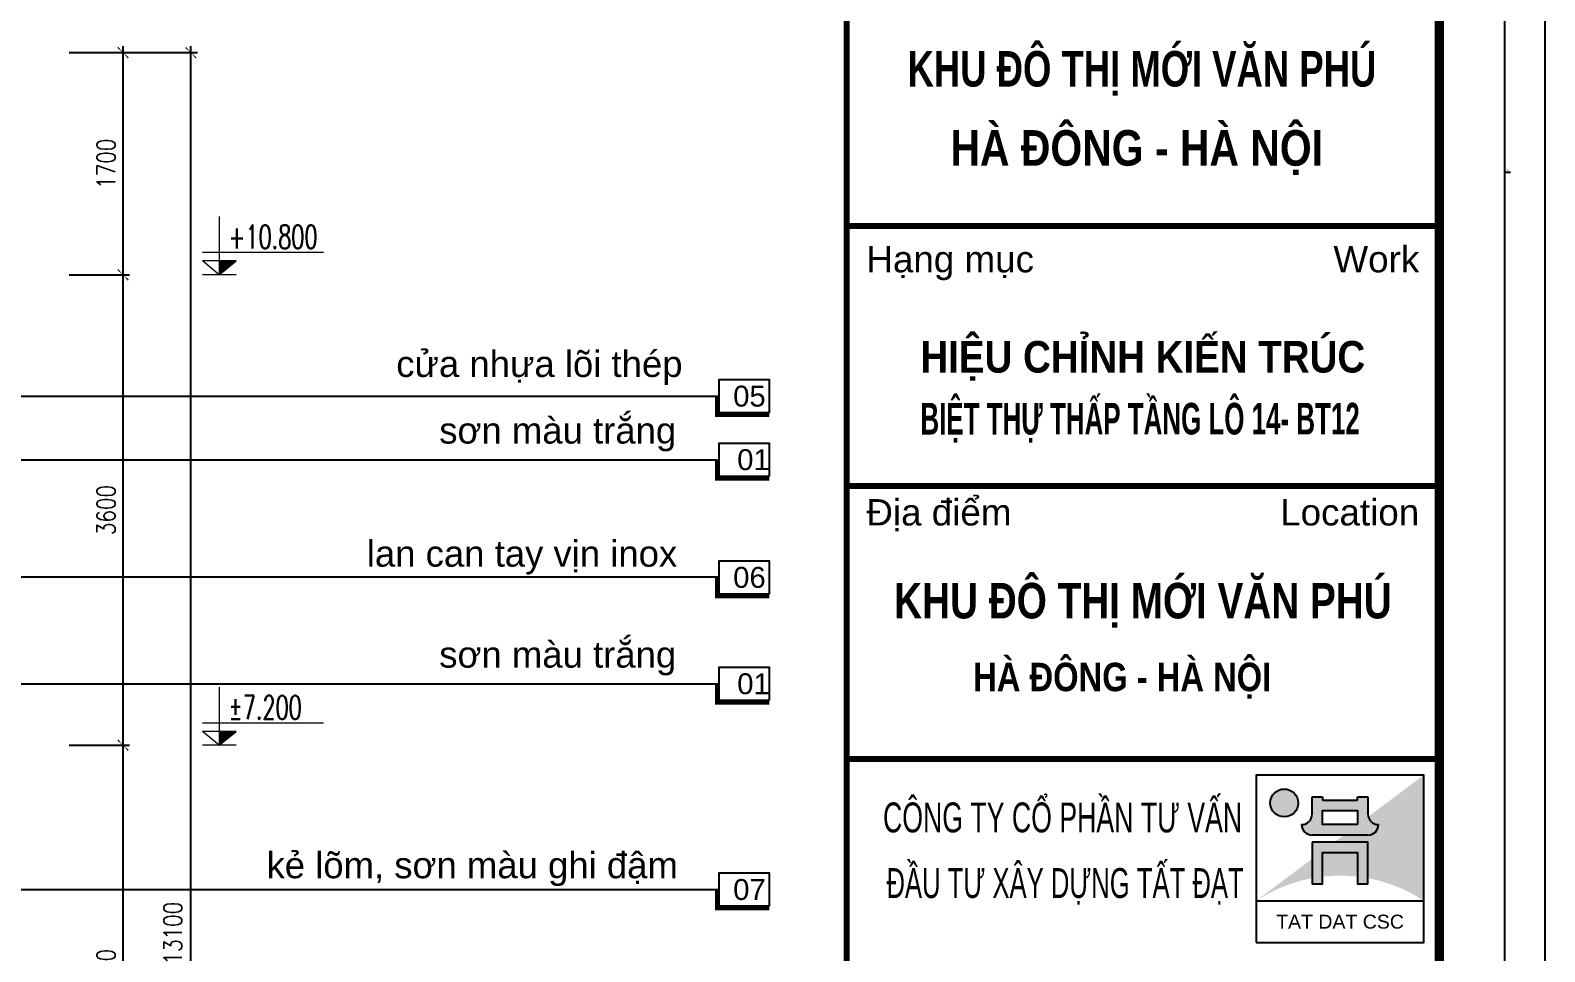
# Model space of a CAD drawing. Header units: millimetres. Extents: x -34806 to 662668, y 63228 to 99452.
# Drawn here: x 345583 to 357175, y 82713 to 89763 of the extents above; entities that cross this region are included whole.
import ezdxf
from ezdxf.enums import TextEntityAlignment as Align

# ---------------------------------------------------------------- set-up
doc = ezdxf.new("R2010")
doc.units = ezdxf.units.MM
doc.header["$LTSCALE"] = 200
doc.header["$MEASUREMENT"] = 0
doc.header["$PDMODE"] = 3
doc.header["$PDSIZE"] = 50
doc.layers.get('0').update_dxf_attribs({"color": 95, "linetype": 'CONTINUOUS'})
doc.layers.get('DEFPOINTS').update_dxf_attribs({"linetype": 'CONTINUOUS'})
for name, color, linetype in [('DIM', 1, 'CONTINUOUS'), ('KHUNGTEN', 7, 'CONTINUOUS'), ('Net_Thay', 7, 'CONTINUOUS'), ('TEXT', 7, 'CONTINUOUS'), ('TEXT2', 6, 'CONTINUOUS'), ('TPTA-Funiture', 27, 'CONTINUOUS'), ('TPTA-Text', 253, 'CONTINUOUS'), ('TPTA-Virtural', 253, 'CONTINUOUS')]:
    doc.layers.add(name, color=color, linetype=linetype)
doc.layers.add('hacth', color=251, linetype='CONTINUOUS', lineweight=13)
doc.layers.add('thay', color=7, linetype='CONTINUOUS', lineweight=18)
doc.styles.add('.VnArial', font='VNARIAL.ttf')
doc.styles.add('Aria H B iso', font='VHARIALB.ttf')
doc.styles.add('Aria H iso', font='VHARIAL.ttf')
doc.styles.add('Arial iso', font='VNARIAL.ttf')
doc.styles.add('Arial N  iso', font='VNARIALN.ttf')
doc.styles.add('RomanS', font='romans.shx', dxfattribs={"width": 0.8})
doc.styles.add('Scale', font='vnsimli.shx', dxfattribs={"width": 0.65, "bigfont": 'bigfont.shx'})
doc.styles.add('TEXT1', font='VHARIAL.ttf', dxfattribs={"width": 0.85, "height": 200})
doc.dimstyles.new('D1', dxfattribs={"dimtxt": 140, "dimasz": 80, "dimexe": 50, "dimexo": 0, "dimgap": 60, "dimtad": 1, "dimdec": 0, "dimzin": 0, "dimdsep": 46, "dimtxsty": 'RomanS', "dimblk1": 'ARCHTICK', "dimblk2": 'ARCHTICK', "dimsah": 1, "dimcen": 100, "dimdle": 50, "dimclrt": 7, "dimadec": 0, "dimazin": 0, "dimtfac": 0.005, "dimtdec": 0, "dimtix": 1, "dimtofl": 0, "dimtmove": 2, "dimatfit": 3, "dimldrblk": 'ARCHTICK', "dimfxl": 1, "dimtvp": 0.8, "dimtolj": 1, "dimtzin": 0, "dimarcsym": 0})
doc.dimstyles.new('DIM-A3', dxfattribs={"dimscale": 0, "dimtxt": 160, "dimasz": 110, "dimexe": 110, "dimexo": 0, "dimgap": 110, "dimtad": 1, "dimdec": 0, "dimdsep": 46, "dimtxsty": 'RomanS', "dimblk1": 'ARCHTICK', "dimblk2": 'ARCHTICK', "dimsah": 1, "dimcen": 0.09, "dimdle": 110, "dimclrd": 256, "dimclre": 256, "dimclrt": 14, "dimadec": 0, "dimazin": 0, "dimtfac": 1, "dimtdec": 0, "dimtix": 1, "dimtmove": 2, "dimatfit": 3, "dimfxl": 110, "dimtolj": 1, "dimarcsym": 0})

# ---------------------------------------------------------------- blocks, each defined once
blk = doc.blocks.new('_ArchTick')
at = {"layer": 'DIM', "color": 150}
blk.add_lwpolyline([(0.5000000000004547, 0.5000000000009095, 0.1333333333333333, 0, 0), (4.547473508864641e-13, 9.094947017729282e-13, 0, 0.1333333333333333, 0), (-0.4999999999995453, -0.4999999999990905, 0.1333333333333333, 0.1333333333333333, 0)], format="xyseb", dxfattribs=at)
blk = doc.blocks.new('*D507')
at = {"layer": 'DEFPOINTS', "color": 0}
for p in [(345880.0589983365, 89592.25017395263), (346811.8880453608, 89592.25017395263), (345880.0589983365, 76492.25017395275)]:
    blk.add_point(p, dxfattribs=at)
at = {"layer": 'DIM', "color": 0, "lineweight": -2}
for p, q in [((346811.8880453608, 76442.25017395275), (346811.8880453608, 89642.25017395263)), ((345880.0589983365, 89592.25017395263), (346861.8880453608, 89592.25017395263)), ((345880.0589983365, 76492.25017395275), (346861.8880453608, 76492.25017395275))]:
    blk.add_line(p, q, dxfattribs=at)
at = {"layer": 'DIM', "color": 0, "lineweight": -2, "xscale": 80, "yscale": 80, "zscale": 80}
for p, rotation in [((346811.8880453608, 89592.25017395263), 90), ((346811.8880453608, 76492.25017395275), 270)]:
    blk.add_blockref('_ArchTick', p, dxfattribs=dict(at, rotation=rotation))
at = {"layer": 'DIM', "color": 7, "insert": (346674.0357519337, 82854.8663172264), "char_height": 140, "attachment_point": 5, "rotation": 90, "style": 'RomanS'}
blk.add_mtext('\\A1;13100', dxfattribs=at)
blk = doc.blocks.new('*D510')
at = {"layer": 'DEFPOINTS', "color": 0}
for p in [(345880.0589983365, 84292.25017395275), (346293.2588353935, 84292.25017395275), (345880.0589983365, 80792.25017395275)]:
    blk.add_point(p, dxfattribs=at)
at = {"layer": 'DIM', "color": 0, "lineweight": -2}
for p, q in [((345880.0589983365, 84292.25017395275), (346343.2588353935, 84292.25017395275)), ((346293.2588353935, 80742.25017395275), (346293.2588353935, 84342.25017395275)), ((345880.0589983365, 80792.25017395275), (346343.2588353935, 80792.25017395275))]:
    blk.add_line(p, q, dxfattribs=at)
at = {"layer": 'DIM', "color": 0, "lineweight": -2, "xscale": 80, "yscale": 80, "zscale": 80}
for p, rotation in [((346293.2588353935, 84292.25017395275), 90), ((346293.2588353935, 80792.25017395275), 270)]:
    blk.add_blockref('_ArchTick', p, dxfattribs=dict(at, rotation=rotation))
at = {"layer": 'DIM', "color": 7, "insert": (346163.2588353935, 82542.25017395281), "char_height": 140, "attachment_point": 5, "rotation": 90, "style": 'RomanS'}
blk.add_mtext('\\A1;3500', dxfattribs=at)
blk = doc.blocks.new('*D511')
at = {"layer": 'DEFPOINTS', "color": 0}
for p in [(345880.0589983365, 87892.10928807032), (346293.2588353935, 87892.10928807032), (345880.0589983365, 84292.25017395275)]:
    blk.add_point(p, dxfattribs=at)
at = {"layer": 'DIM', "color": 0, "lineweight": -2}
for p, q in [((345880.0589983365, 87892.10928807032), (346343.2588353935, 87892.10928807032)), ((346293.2588353935, 84242.25017395275), (346293.2588353935, 87942.10928807032)), ((345880.0589983365, 84292.25017395275), (346343.2588353935, 84292.25017395275))]:
    blk.add_line(p, q, dxfattribs=at)
at = {"layer": 'DIM', "color": 0, "lineweight": -2, "xscale": 80, "yscale": 80, "zscale": 80}
for p, rotation in [((346293.2588353935, 87892.10928807032), 90), ((346293.2588353935, 84292.25017395275), 270)]:
    blk.add_blockref('_ArchTick', p, dxfattribs=dict(at, rotation=rotation))
at = {"layer": 'DIM', "color": 7, "insert": (346163.2588353935, 86092.1797310116), "char_height": 140, "attachment_point": 5, "rotation": 90, "style": 'RomanS'}
blk.add_mtext('\\A1;3600', dxfattribs=at)
blk = doc.blocks.new('*D512')
at = {"layer": 'DEFPOINTS', "color": 0}
for p in [(345880.0589983365, 89592.25017395263), (346293.2588353935, 89592.25017395263), (345880.0589983365, 87892.10928807032)]:
    blk.add_point(p, dxfattribs=at)
at = {"layer": 'DIM', "color": 0, "lineweight": -2}
for p, q in [((346293.2588353935, 87842.10928807032), (346293.2588353935, 89642.25017395263)), ((345880.0589983365, 89592.25017395263), (346343.2588353935, 89592.25017395263)), ((345880.0589983365, 87892.10928807032), (346343.2588353935, 87892.10928807032))]:
    blk.add_line(p, q, dxfattribs=at)
at = {"layer": 'DIM', "color": 0, "lineweight": -2, "xscale": 80, "yscale": 80, "zscale": 80}
for p, rotation in [((346293.2588353935, 89592.25017395263), 90), ((346293.2588353935, 87892.10928807032), 270)]:
    blk.add_blockref('_ArchTick', p, dxfattribs=dict(at, rotation=rotation))
at = {"layer": 'DIM', "color": 7, "insert": (346163.2588353935, 88742.17973101154), "char_height": 140, "attachment_point": 5, "rotation": 90, "style": 'RomanS'}
blk.add_mtext('\\A1;1700', dxfattribs=at)
blk = doc.blocks.new('cao do')
at = {"layer": 'thay'}
for p, q in [((0, 444.6272508608236), (0, 0)), ((798.181270029163, 170.2365376747912), (-128.2891475682845, 170.2365376747912)), ((0, 0), (-127.8852143107215, 106.0771588497737)), ((127.8852143107215, 106.0771588497737), (-127.8852143107215, 106.0771588497737)), ((0, 0), (127.8852143107215, 106.0771588497737))]:
    blk.add_line(p, q, dxfattribs=at)
at = {"layer": 'thay', "ltscale": 600}
blk.add_line((128.2891475682845, 0), (-128.2891475682845, 0), dxfattribs=at)
at = {"layer": 'thay', "color": 150, "ltscale": 600}
blk.add_solid([(0, 0), (0, 106.0771588497737), (127.8852143107215, 106.0771588497737)], dxfattribs=at)
at = {"layer": 'TEXT', "style": 'Arial N  iso'}
blk.add_attdef('%%P0.000', text='', height=200.0000000007276, dxfattribs=at).set_placement((69.50250721070915, 290.0113117169822), align=Align.MIDDLE_LEFT)
blk = doc.blocks.new('A$C29984D40')
at = {"layer": 'TPTA-Virtural'}
blk.add_lwpolyline([(-7.243570871651173e-05, 31.89348809509829), (382.5350945389364, 31.89348809509829), (382.5350945389364, 287.1261557442558), (-7.243570871651173e-05, 287.1261557442558)], close=True, dxfattribs=at)
at = {"layer": 'TPTA-Virtural', "color": 1, "ltscale": 600, "const_width": 31.89374988118652}
blk.add_lwpolyline([(398.4819694797043, 163.0181344066077), (398.4819694797043, 15.94661315450503), (-7.243570871651173e-05, 15.94661315450503)], dxfattribs=at)
at = {"layer": 'TPTA-Text', "style": 'Aria H iso'}
blk.add_attdef('1', text='', height=160, dxfattribs=at).set_placement((183.0461620839778, 79.97925875045621), align=Align.CENTER)
blk = doc.blocks.new('A$C5F910C25')
at = {"layer": 'Net_Thay', "ltscale": 0.5, "true_color": 0x0f9997}
h = blk.add_hatch(color=134, dxfattribs=at)
edge = h.paths.add_edge_path()
edge.add_line((23.99999934621155, 24.00000047203503), (-6.537884473800659e-07, 6.000000472107786))
edge.add_arc((11.99999934621155, -12.19999952812213), 21.80000000017373, 56.60151153231379, 123.3984884676862, ccw=False)
edge.add_line((23.99999934621155, 6.000000472093234), (23.99999934621155, 24.00000047202047))
h = blk.add_hatch(color=134, dxfattribs=at)
edge = h.paths.add_edge_path()
edge.add_arc((3.999999346211553, 20.00000047209323), 2, 0, 180)
edge.add_arc((3.999999346211553, 20.00000047209323), 2, 180, 360)
at = {"layer": 'Net_Thay', "ltscale": 0.5, "true_color": 0x001e02}
h = blk.add_hatch(color=98, dxfattribs=at)
h.paths.add_polyline_path([(15.99999934621155, 14.40000047208741), (7.999999346211553, 14.40000047208741), (7.999999346211553, 8.400000472087413), (9.499999346211553, 8.400000472087413), (9.499999346211553, 12.90000047208741), (14.49999934621155, 12.90000047208741), (14.49999934621155, 8.400000472087413), (15.99999934621155, 8.400000472087413)])
h.paths.add_polyline_path([(14.49999934667721, 16.90000047208741), (9.499999346211553, 16.90000047208741), (9.499999346211553, 18.90000047208741), (14.49999934621155, 18.90000047208741)], flags=16)
edge = h.paths.add_edge_path()
edge.add_arc((17.49999934621155, 18.40000047208741), 1.499999999992724, 180.0000000002779, 270, ccw=False)
edge.add_line((15.99999934621155, 18.40000047208741), (15.99999934621155, 20.90000047210196))
edge.add_line((15.99999934621155, 20.90000047208741), (14.49999934621155, 20.90000047208741))
edge.add_line((14.49999934621155, 20.90000047208741), (14.49999934621155, 20.40000047208741))
edge.add_line((14.49999934621155, 20.40000047208741), (9.499999346211553, 20.40000047208741))
edge.add_line((9.499999346211553, 20.40000047208741), (9.499999346211553, 20.90000047208741))
edge.add_line((9.499999346211553, 20.90000047208741), (7.999999346211553, 20.90000047208741))
edge.add_line((7.999999346211553, 20.90000047208741), (7.999999346211553, 18.40000047207286))
edge.add_arc((6.499999346211553, 18.40000047208741), 1.5, 270, 359.9999999997221, ccw=False)
edge.add_arc((7.999999346211553, 16.90000047208741), 1.5, 180, 270)
edge.add_line((7.999999346211553, 15.40000047208741), (15.99999934621155, 15.40000047208741))
edge.add_arc((15.99999934621155, 16.90000047208741), 1.5, 270, 360)
at = {"layer": 'Net_Thay', "color": 2, "ltscale": 0.5}
blk.add_line((-6.537884473800659e-07, 6.000000472093234), (23.99999934621155, 6.000000472093234), dxfattribs=at)
at = {"layer": 'Net_Thay', "ltscale": 0.5}
blk.add_lwpolyline([(-6.537884473800659e-07, 4.720932338386774e-07), (23.99999934621155, 4.720932338386774e-07), (23.99999934621155, 24.00000047209323), (-6.537884473800659e-07, 24.00000047209323)], close=True, dxfattribs=at)
at = {"layer": 'Net_Thay', "color": 98, "ltscale": 0.5, "true_color": 0x001e02}
blk.add_lwpolyline([(15.99999934621155, 15.40000047208741), (7.999999346211553, 15.40000047208741, -0.414213562373095), (6.499999346211553, 16.90000047208741, 0.4142135623730951), (7.999999346211553, 18.40000047208741), (7.999999346211553, 20.90000047208741), (9.499999346211553, 20.90000047208741), (9.499999346211553, 20.40000047208741), (14.49999934621155, 20.40000047208741), (14.49999934621155, 20.90000047208741), (15.99999934621155, 20.90000047208741), (15.99999934621155, 18.40000047208741, 0.414213562373095), (17.49999934621155, 16.90000047208741, -0.414213562373095)], format="xyb", close=True, dxfattribs=at)
for points in [[(14.49999934667721, 16.90000047208741), (9.499999346211553, 16.90000047208741), (9.499999346211553, 18.90000047208741), (14.49999934621155, 18.90000047208741)], [(7.999999346211553, 14.40000047208741), (7.999999346211553, 8.400000472087413), (9.499999346211553, 8.400000472087413), (9.499999346211553, 12.90000047208741), (14.49999934621155, 12.90000047208741), (14.49999934621155, 8.400000472087413), (15.99999934621155, 8.400000472087413), (15.99999934621155, 14.40000047208741)]]:
    blk.add_lwpolyline(points, close=True, dxfattribs=at)
at = {"layer": 'Net_Thay', "color": 134, "ltscale": 0.5, "true_color": 0x0f9997}
blk.add_circle((3.999999346211553, 20.00000047209323), 2, dxfattribs=at)
at = {"layer": 'Net_Thay', "color": 2, "style": '.VnArial'}
blk.add_text('TAT DAT CSC', height=2, dxfattribs=at).set_placement((2.841745594516397, 2.000000472093234))
blk = doc.blocks.new('khung')
at = {"layer": 'DEFPOINTS', "color": 8}
blk.add_lwpolyline([(0, 0), (31503.2142857092, 0), (31503.2142857092, 22274.99999999884), (0, 22274.99999999884)], close=True, dxfattribs=at)
at = {"layer": 'KHUNGTEN', "color": 8}
blk.add_line((31503.21446545597, 16475.24069870885), (31536.14129472431, 16475.24069870885), dxfattribs=at)
at = {"layer": 'KHUNGTEN', "color": 4}
for points, const_width in [([(847.8094161225017, 388.0662020905293), (31116.97317918693, 388.0662020905293), (31116.97317918693, 21886.93379790831), (847.8094161225017, 21886.93379790831)], 54.32926829268017), ([(27622.55226480344, 21886.93379790831), (31115.14808361861, 21886.93379790831), (31115.14808361861, 388.0662020905293), (27622.55226480344, 388.0662020905293)], 34.92595818815155)]:
    blk.add_lwpolyline(points, close=True, dxfattribs=dict(at, const_width=const_width))
at = {"layer": 'KHUNGTEN', "color": 4, "const_width": 34.92595818815155}
for points in [[(27622.55244430073, 16156.79297462516), (31115.14826308552, 16156.79297462516)], [(27622.55244430073, 14624.75846653097), (31115.14826308552, 14624.75846653097)], [(27622.55244430073, 13015.04487406099), (31115.14826308552, 13015.04487406099)]]:
    blk.add_lwpolyline(points, dxfattribs=at)
at = {"layer": 'Net_Thay', "ltscale": 0.5, "xscale": 41.14443919872792, "yscale": 41.14443919843416, "zscale": 41.14443919841674}
blk.add_blockref('A$C5F910C25', (30038.09329324789, 11933.25575218037), dxfattribs=at)
at = {"color": 7, "style": 'Aria H B iso'}
for s, height, width, p, p2 in [('KHU §¤ THÞ MíI V¡N PHó', 209.5557491289093, 0.7389444991926696, (27981.5830404671, 16979.11143905187), (30745.75182077126, 16979.11143905187)), ('     hµ ®«ng - hµ néi      ', 209.5557491289093, 0.8236616100735789, (27899.69612104643, 16512.57014595026), (30833.47660882449, 16512.57014595026)), ('KHU §¤ THÞ MíI V¡N PHó', 209.5557491289093, 0.7842867514927371, (27902.79010211822, 13843.96685813665), (30836.57058989628, 13843.96685813665)), ('     hµ ®«ng - hµ néi      ', 167.6445993031274, 0.8236616100735753, (28100.74854778661, 13415.15737015691), (30447.77293800905, 13415.15737015691))]:
    blk.add_text(s, height=height, dxfattribs=dict(at, width=width)).set_placement(p, p2, align=Align.FIT)
for s, rotation, width, p, p2 in [('hiÖu chØnh kiÕn tróc ', 0.007563074260473018, 0.8721502751807877, (28057.64394805585, 15292.82606776041), (30743.28167936322, 15293.18057341316)), ('biÖt thù thÊp tÇng l« 14- bt12', 0.00784076763653109, 0.5913500781191495, (28057.64394805585, 14928.03816096876), (30648.16550555607, 14928.39266662152))]:
    blk.add_text(s, height=186.2717770034749, rotation=rotation, dxfattribs=dict(at, width=width)).set_placement(p, p2, align=Align.FIT)
at = {"layer": 'KHUNGTEN', "color": 8, "style": 'Arial iso'}
for s, width, p, p2 in [('§Þa chØ: sè 17 l« 2A, ®\xadêng Trung Yªn 1', 0.8388118954867925, (31504.31202643167, 16488.0891799439), (31534.72227211297, 16488.0891799439)), ('Tel: 7833367-7833368       fax: 7833369', 0.8360724104698336, (31504.31202643167, 16480.92607030772), (31534.72227211297, 16480.92607030772)), ('ph\xadêng Yªn Hoµ - quËn CÇu GiÊy - Hµ Néi', 0.7824314991727065, (31504.31202643167, 16484.5076251258), (31534.72227211297, 16484.5076251258)), ('Email:...................................................', 0.8776965749600775, (31504.31202643167, 16477.34451548962), (31534.72227211297, 16477.34451548962))]:
    blk.add_text(s, height=1.463414635509596, dxfattribs=dict(at, width=width)).set_placement(p, p2, align=Align.FIT)
at = {"layer": 'KHUNGTEN', "color": 8, "style": 'Arial iso', "width": 0.9999999941723045}
for s, p in [('H¹ng môc', (27738.9723049301, 15884.01234600481)), ('§Þa ®iÓm', (27738.97230493592, 14391.91874527666))]:
    blk.add_text(s, height=155.2264808362291, dxfattribs=at).set_placement(p)
for s, p in [('Work', (30998.72840246174, 15884.01234600481)), ('Location', (30998.7284024671, 14391.91874527666))]:
    blk.add_text(s, height=155.2264808362291, dxfattribs=at).set_placement(p, align=Align.RIGHT)
at = {"layer": 'TEXT2', "style": 'TEXT1'}
for s, width, p in [('C¤NG TY Cæ PHÇN T¦ VÊN', 0.6389054874326405, (27837.08662231182, 12582.8204010752)), ('§ÇU T¦ X¢Y DùNG TÊT §¹T', 0.6144138413786301, (27857.24481806948, 12196.09640660527))]:
    blk.add_text(s, height=176.1951943736632, dxfattribs=dict(at, width=width)).set_placement(p)

msp = doc.modelspace()

# ---------------------------------------------------------------- linework, layer by layer
msp.add_lwpolyline([(357174.5899344263, 66791.65224142995), (315278.9109264605, 66791.65224142995), (315278.9109264605, 96707.79039361124), (357174.5899344263, 96707.79039361124)], close=True)

# ---------------------------------------------------------------- block references
at = {"layer": 'DIM', "linetype": 'Continuous'}
ref = msp.add_blockref('cao do', (347029.8345053641, 87893.25317949275), dxfattribs=at)
ref.add_attrib('%%P0.000', '+10.800', dxfattribs={"layer": 'TEXT', "height": 180, "style": 'Scale', "width": 0.65}).set_placement((347099.3370125748, 88183.26449120973), align=Align.MIDDLE_LEFT)
ref = msp.add_blockref('cao do', (347029.8345053641, 84292.25017395275), dxfattribs=at)
ref.add_attrib('%%P0.000', '%%p7.200', dxfattribs={"layer": 'TEXT', "height": 180, "style": 'Scale', "width": 0.65}).set_placement((347099.3370125748, 84582.26148566973), align=Align.MIDDLE_LEFT)
at = {"layer": 'hacth', "xscale": 1.298143060485017, "yscale": 1.298143126914511, "zscale": 1.29814313413116}
msp.add_blockref('khung', (315973.2913926162, 67291.65224142995), dxfattribs=at)
at = {"layer": 'TPTA-Funiture'}
ref = msp.add_blockref('A$C29984D40', (351239.3228149585, 86804.17096021268), dxfattribs=dict(at, xscale=-1))
ref.add_attrib('1', '05', dxfattribs={"layer": 'TPTA-Text', "height": 160, "style": 'Aria H iso'}).set_placement((351087.4908411418, 86884.15021896313), align=Align.CENTER)
ref = msp.add_blockref('A$C29984D40', (351239.3419160806, 86318.01158112145), dxfattribs=dict(at, xscale=-1))
ref.add_attrib('1', '01', dxfattribs={"layer": 'TPTA-Text', "height": 160, "style": 'Aria H iso'}).set_placement((351118.2875684579, 86397.9908398719), align=Align.CENTER)
ref = msp.add_blockref('A$C29984D40', (351239.3228149585, 85417.35459081372), dxfattribs=dict(at, xscale=-1))
ref.add_attrib('1', '06', dxfattribs={"layer": 'TPTA-Text', "height": 160, "style": 'Aria H iso'}).set_placement((351087.3817006232, 85497.33384956417), align=Align.CENTER)
ref = msp.add_blockref('A$C29984D40', (351239.3228149585, 84603.40040853605), dxfattribs=dict(at, xscale=-1))
ref.add_attrib('1', '01', dxfattribs={"layer": 'TPTA-Text', "height": 160, "style": 'Aria H iso'}).set_placement((351118.2684673358, 84683.3796672865), align=Align.CENTER)
ref = msp.add_blockref('A$C29984D40', (351239.3228149585, 83028.84842078955), dxfattribs=dict(at, xscale=-1))
ref.add_attrib('1', '07', dxfattribs={"layer": 'TPTA-Text', "height": 160, "style": 'Aria H iso'}).set_placement((351087.4908411418, 83108.82767954), align=Align.CENTER)

# ---------------------------------------------------------------- texts
at = {"layer": 'TEXT', "char_height": 200, "width": 3262.79051735381, "attachment_point": 3, "style": 'Arial iso'}
for s, insert in [('cöa nhùa lâi thÐp ', (350575.2576642212, 87310.79263632125)), ('s¬n mµu tr¾ng', (350526.9772148291, 86801.21324075627)), ('lan can tay vÞn inox', (350534.5770100442, 85859.18665386361)), ('s¬n mµu tr¾ng', (350526.958113707, 85086.60206817088)), ('kÎ lâm, s¬n mµu ghi ®Ëm', (350539.7462154477, 83475.19011317482))]:
    msp.add_mtext(s, dxfattribs=dict(at, insert=insert))

# ---------------------------------------------------------------- dimensions: what is measured, and where the dimension line sits
at = {"layer": 'DIM'}
dim = msp.add_linear_dim(base=(346811.8880453608, 89592.25017395263), p1=(345880.0589983365, 76492.25017395275), p2=(345880.0589983365, 89592.25017395263), angle=90, dimstyle='D1', dxfattribs=at)
dim.commit()
dim.dimension.update_dxf_attribs({"geometry": '*D507', "text_midpoint": (346674.0357519337, 82854.8663172264), "dimtype": 128})
for base, p1, p2, picture, middle in [((346293.2588353935, 89592.25017395263), (345880.0589983365, 87892.10928807032), (345880.0589983365, 89592.25017395263), '*D512', (346163.2588353935, 88742.17973101154)), ((346293.2588353935, 87892.10928807032), (345880.0589983365, 84292.25017395275), (345880.0589983365, 87892.10928807032), '*D511', (346163.2588353935, 86092.1797310116)), ((346293.2588353935, 84292.25017395275), (345880.0589983365, 80792.25017395275), (345880.0589983365, 84292.25017395275), '*D510', (346163.2588353935, 82542.25017395281))]:
    dim = msp.add_linear_dim(base=base, p1=p1, p2=p2, angle=90, dimstyle='D1', dxfattribs=at)
    dim.commit()
    dim.dimension.update_dxf_attribs({"geometry": picture, "text_midpoint": middle})

# ---------------------------------------------------------------- leaders
at = {"layer": 'TPTA-Text'}
for points in [[(337979.5947955596, 88732.48823017682), (337979.5947955596, 90138.22541617995), (350856.7877204196, 90138.22541617995)], [(331519.5798139503, 86963.6807821324), (350856.7877204196, 86963.6807821324)], [(337073.2215016367, 86477.55759270696), (350840.8408454788, 86477.50012860014)], [(339196.7045530141, 85290.37272522037), (339196.7045530141, 85580.37272522037), (350856.7877204196, 85580.37272522037)], [(337743.2896504102, 83188.35824270928), (350856.7877204196, 83188.35824270928)]]:
    msp.add_leader(points, dimstyle='DIM-A3', override={"dimscale": 1, "dimtad": 0}, dxfattribs=at)
at = {"layer": 'TPTA-Text', "linetype": 'Continuous'}
msp.add_leader([(339172.5391304617, 84762.91023045566), (350856.78772042, 84762.91023045566)], dimstyle='DIM-A3', override={"dimscale": 1, "dimtad": 0}, dxfattribs=at)

doc.saveas('drawing.dxf')
